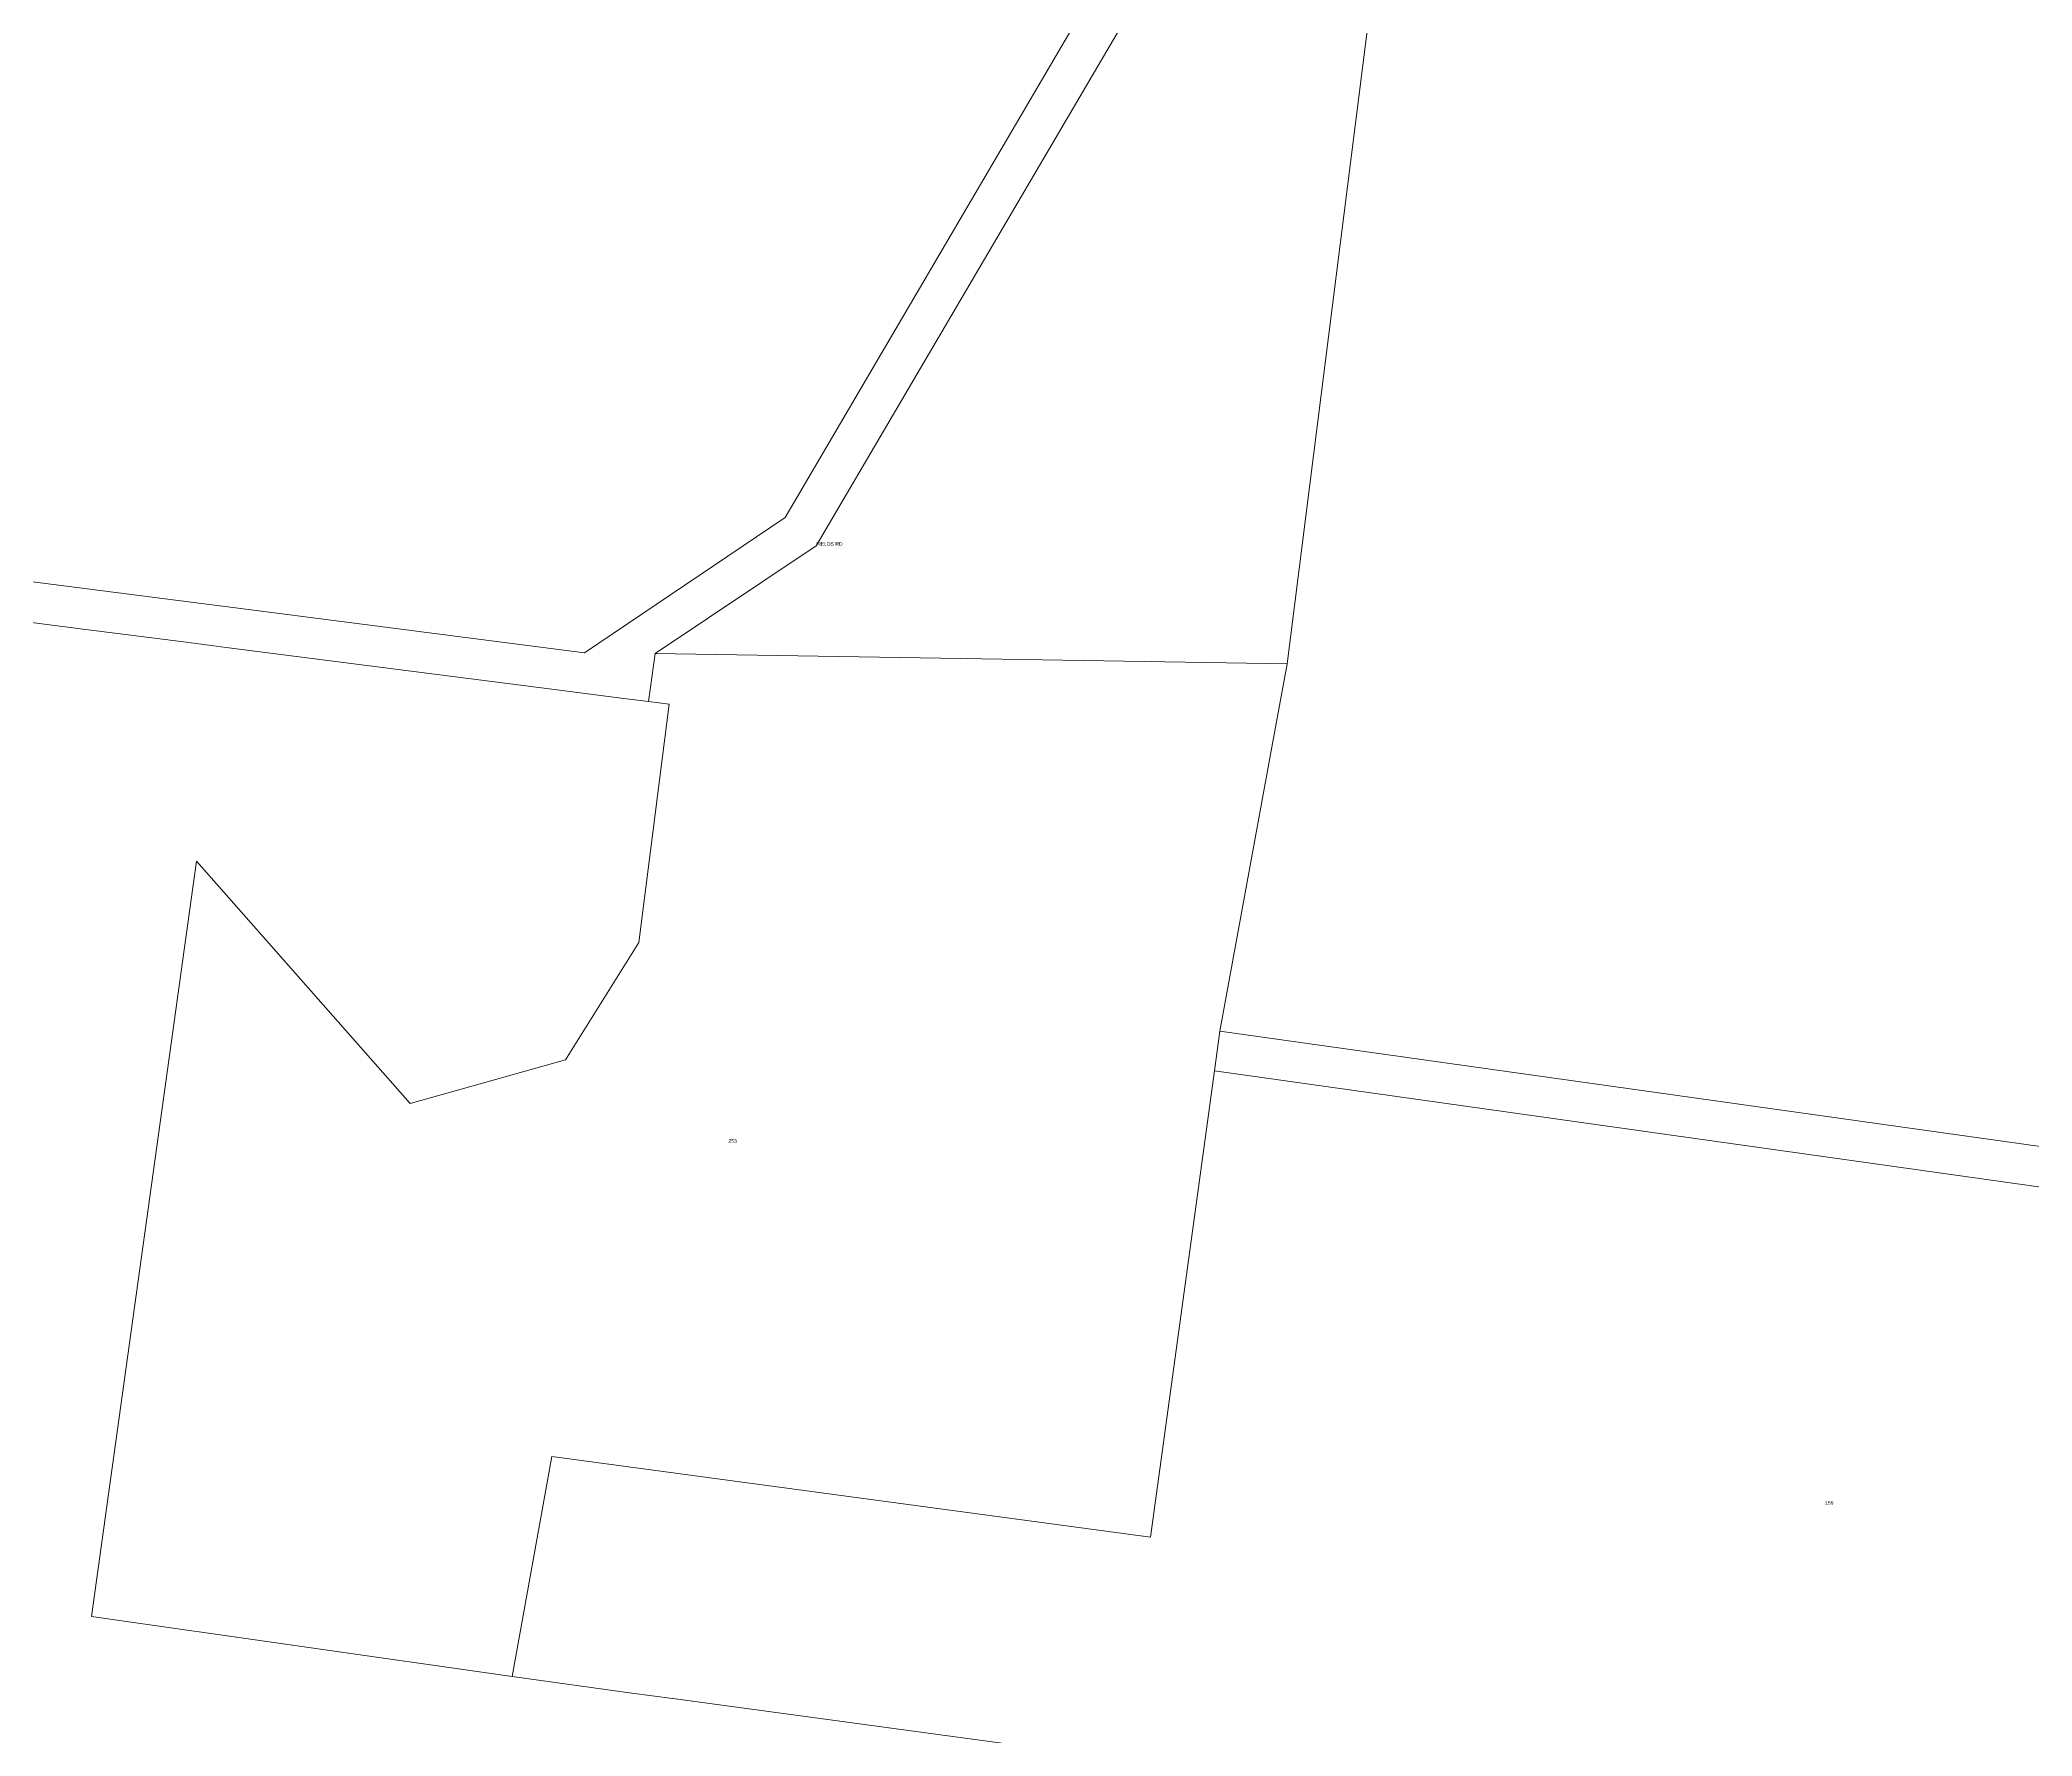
# Model space of a CAD drawing. Header units: metres. Extents: x 240179 to 248264, y 6282606 to 6287315.
# Drawn here: x 241186 to 242179, y 6284467 to 6285312 of the extents above; entities that cross this region are included whole.
import ezdxf

# ---------------------------------------------------------------- set-up
doc = ezdxf.new("R2010")
doc.units = ezdxf.units.M
doc.layers.add('Cadastre Land Parcels_SP_EXT', color=9, linetype='Continuous', lineweight=5)
doc.layers.add('Cadastre Roads_SP_EXT', color=9, linetype='Continuous', lineweight=5)
doc.styles.get("Standard").update_dxf_attribs({"font": 'arial.ttf'})

msp = doc.modelspace()

# ---------------------------------------------------------------- linework, layer by layer
at = {"layer": 'Cadastre Land Parcels_SP_EXT', "linetype": 'Continuous'}
for points in [[(241055.64, 6285057.95), (241261.62, 6285031.49), (241283.69, 6285028.65), (241457.46, 6285006.33), (241557.52, 6285073.65), (241727.44, 6285363.42), (241614.29, 6285376.62), (241643.61, 6285627.91), (241211.75, 6285675.58), (240824.59, 6285718.3)], [(242209.67, 6285376.87), (242110.87, 6285353.2), (242109.02, 6285380.24), (242080.15, 6285382.29), (241969.93, 6285394.05), (241858.46, 6285402.92), (241807.7, 6285000.83), (241807.34, 6284998.96), (241800.06, 6284959.19), (241774.12, 6284817.75), (242575.46, 6284705.15)]]:
    msp.add_lwpolyline(points, dxfattribs=at)
for points in [[(241858.46, 6285402.92), (241782.16, 6285415.74), (241573.02, 6285059.63), (241492.74, 6285005.84), (241807.7, 6285000.83), (241858.46, 6285402.92)], [(241771.42, 6284798.05), (241774.12, 6284817.75), (241800.06, 6284959.19), (241807.34, 6284998.96), (241807.7, 6285000.83), (241492.74, 6285005.84), (241489.36, 6284981.95), (241499.74, 6284980.62), (241484.6, 6284862), (241448.04, 6284803.48), (241370.73, 6284781.79), (241264.25, 6284902.53), (241211.85, 6284526.2), (241421.55, 6284496.25), (241441.28, 6284605.92), (241739.58, 6284565.63), (241771.42, 6284798.05)], [(242575.46, 6284705.15), (241774.12, 6284817.75), (241771.42, 6284798.05), (242572.74, 6284685.21), (242575.46, 6284705.15)], [(242572.74, 6284685.21), (241771.42, 6284798.05), (241739.58, 6284565.63), (241441.28, 6284605.92), (241421.55, 6284496.25), (241481.13, 6284488.04), (241501.4, 6284485.37), (241501.55, 6284485.35), (242525.95, 6284346.4), (242536.71, 6284424.28), (242538.12, 6284434.52), (242572.74, 6284685.21)]]:
    msp.add_lwpolyline(points, close=True, dxfattribs=at)
at = {"layer": 'Cadastre Roads_SP_EXT', "linetype": 'Continuous'}
for points in [[(241054.31, 6285037.83), (241209.13, 6285017.94), (241259.1, 6285011.52), (241279.06, 6285008.96), (241441.23, 6284988.13), (241477.16, 6284983.52), (241489.36, 6284981.95), (241492.74, 6285005.84), (241573.02, 6285059.63), (241573.02, 6285059.63), (241782.16, 6285415.74)], [(241727.44, 6285363.42), (241557.52, 6285073.65), (241457.46, 6285006.33), (241283.69, 6285028.65), (241261.62, 6285031.49), (241055.64, 6285057.95)]]:
    msp.add_lwpolyline(points, dxfattribs=at)

# ---------------------------------------------------------------- texts
at = {"layer": 'Cadastre Land Parcels_SP_EXT'}
for s, p in [('253', (241529.26, 6284762.19)), ('156', (242075.68, 6284581.92))]:
    msp.add_text(s, height=1.8, dxfattribs=at).set_placement(p)
at = {"layer": 'Cadastre Roads_SP_EXT'}
msp.add_text('FIELDS RD', height=1.8, dxfattribs=at).set_placement((241573.02, 6285059.63))

doc.saveas('drawing.dxf')
